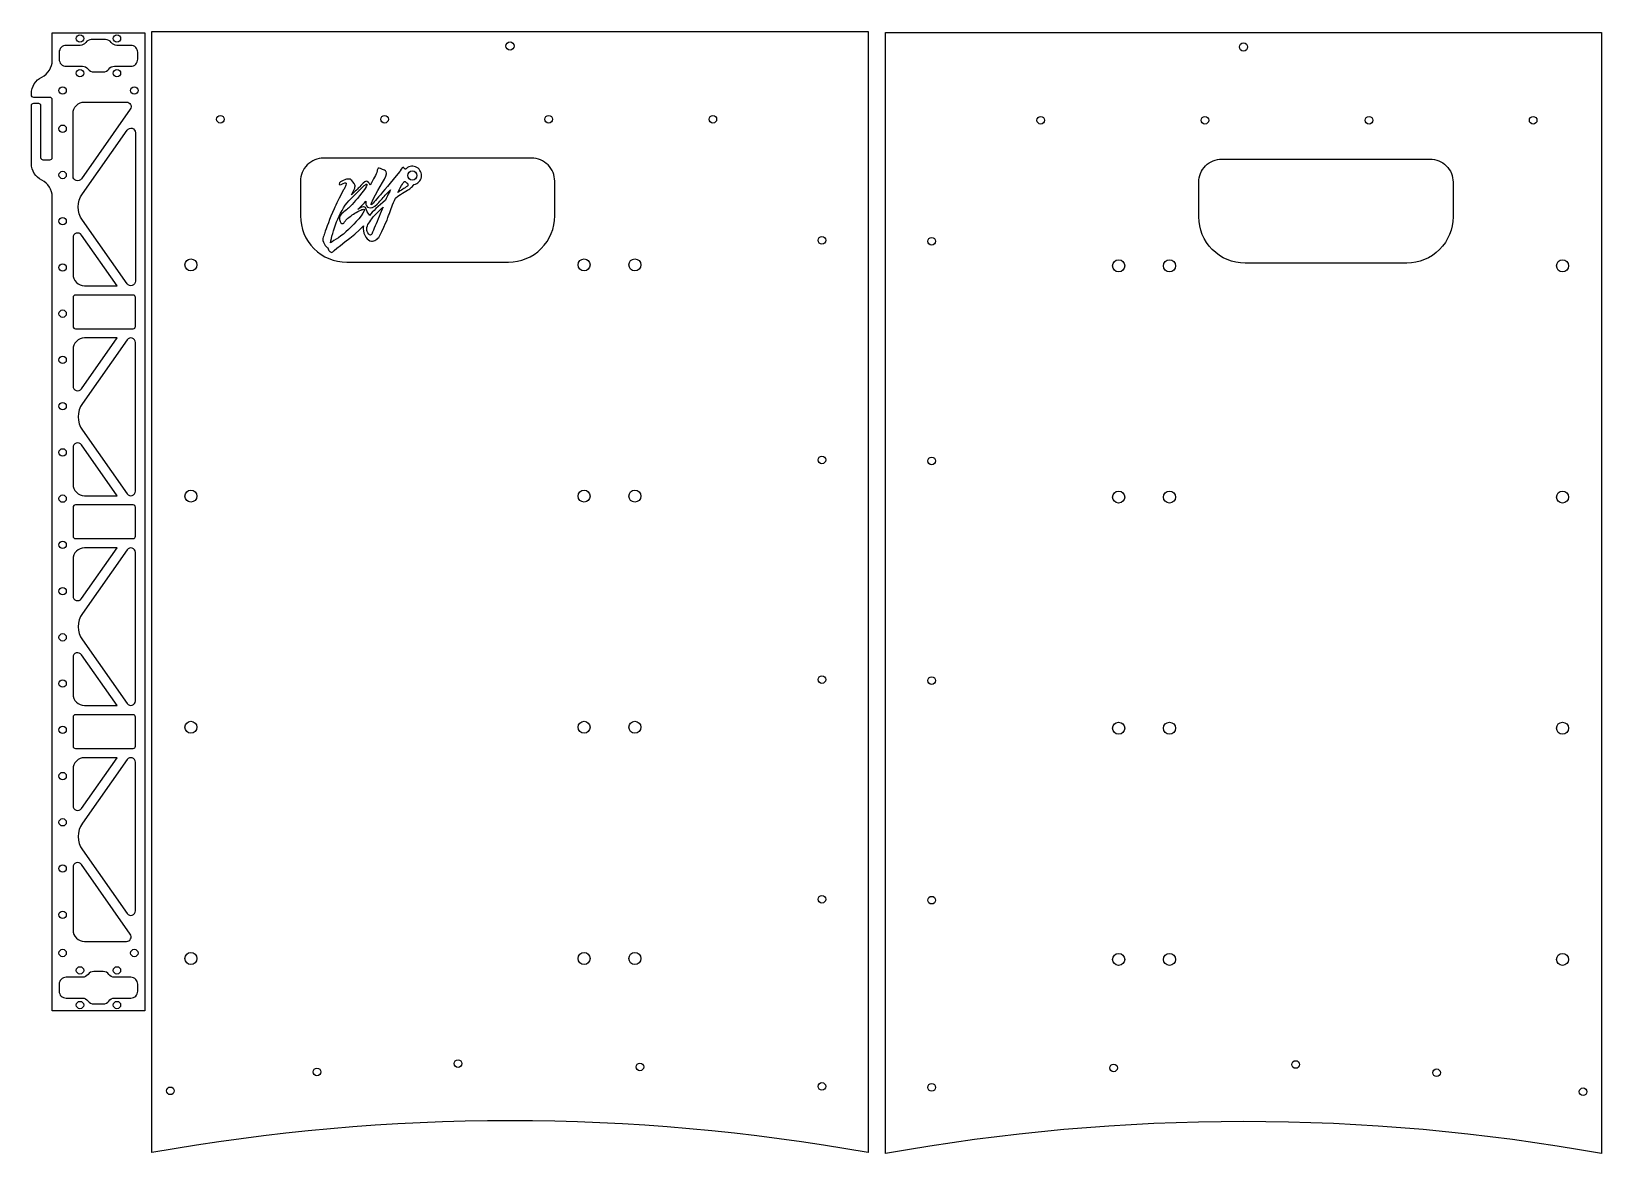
# Model space of a CAD drawing. Header units: millimetres. Extents: x -207 to 472, y -243 to 243.
import ezdxf

# ---------------------------------------------------------------- set-up
doc = ezdxf.new("R2010")
doc.units = ezdxf.units.MM
doc.layers.get('0').update_dxf_attribs({"linetype": 'CONTINUOUS'})

msp = doc.modelspace()

# ---------------------------------------------------------------- linework, layer by layer
for points in [[(-206.01, 211.45), (-204.01, 211.45, -0.414214), (-203.01, 210.45), (-203.01, 187.95, 0.414214), (-202.01, 186.95), (-199.01, 186.95, 0.414214), (-198.01, 187.95), (-198.01, 212.95, 0.414214), (-199.01, 213.95), (-206.01, 213.95, -0.414214), (-207.01, 214.95), (-207.01, 215.56, -0.287008), (-202.51, 222.75, 0.287008), (-198.01, 229.95), (-198.01, 241.95), (-158.01, 241.95), (-158.01, -181.15), (-198.01, -181.15), (-198.01, 170.95, 0.287008), (-202.51, 178.14, -0.287008), (-207.01, 185.34), (-207.01, 210.45, -0.414214)], [(-192.01, 227.45), (-184.93, 227.45, -0.241531), (-182.49, 226.2, 0.241531), (-180.06, 224.95), (-175.97, 224.95, 0.241531), (-173.54, 226.2, -0.241531), (-171.1, 227.45), (-164.01, 227.45, 0.414214), (-161.01, 230.45), (-161.01, 233.45, 0.414214), (-164.01, 236.45), (-170.06, 236.45, -0.241531), (-172.49, 237.7, 0.241531), (-174.93, 238.95), (-181.1, 238.95, 0.241531), (-183.54, 237.7, -0.241531), (-185.97, 236.45), (-192.01, 236.45, 0.414214), (-195.01, 233.45), (-195.01, 230.45, 0.414214)], [(-154.87, -242.5), (-154.87, 242.5), (154.87, 242.5), (154.87, -242.5, 0.089266)], [(162.37, -242.91), (162.37, 242.09), (472.12, 242.09), (472.12, -242.91, 0.089266)], [(-189.01, 206.95, -0.414214), (-184.01, 211.95), (-165.86, 211.95, -0.60736), (-164.23, 208.8), (-185.38, 178.7, -0.732618), (-189.01, 179.84)], [(-162.01, 134.46, -0.732618), (-165.65, 133.31), (-184.98, 160.81, -0.316175), (-184.98, 172.31), (-165.65, 199.81, -0.732618), (-162.01, 198.67)], [(-70.65, 142.68), (-0.65, 142.68, 0.414214), (19.35, 162.68), (19.35, 177.67, 0.414214), (9.35, 187.68), (-80.65, 187.68, 0.414214), (-90.65, 177.67), (-90.65, 162.68, 0.414214)], [(317.89, 142.27, -0.414214), (297.89, 162.27), (297.89, 177.27, -0.414214), (307.89, 187.27), (397.89, 187.27, -0.414214), (407.89, 177.27), (407.89, 162.27, -0.414214), (387.89, 142.27)], [(-189.01, 153.28), (-189.01, 137.46, 0.414214), (-184.01, 132.46), (-169.94, 132.46), (-185.38, 154.43, 0.732618)], [(-189.01, 127.46), (-189.01, 114.89, 0.414214), (-188.01, 113.89), (-163.01, 113.89, 0.414214), (-162.01, 114.89), (-162.01, 127.46, 0.414214), (-163.01, 128.46), (-188.01, 128.46, 0.414214)], [(-169.94, 109.89), (-184.01, 109.89, 0.414214), (-189.01, 104.89), (-189.01, 89.07, 0.732618), (-185.38, 87.92)], [(-162.01, 43.68), (-162.01, 107.89, 0.732618), (-165.65, 109.04), (-184.98, 81.54, 0.316175), (-184.98, 70.04), (-165.65, 42.53, 0.732618)], [(-189.01, 62.5), (-189.01, 46.68, 0.414214), (-184.01, 41.68), (-169.94, 41.68), (-185.38, 63.65, 0.732618)], [(-189.01, 36.68), (-189.01, 24.12, 0.414214), (-188.01, 23.12), (-163.01, 23.12, 0.414214), (-162.01, 24.12), (-162.01, 36.68, 0.414214), (-163.01, 37.68), (-188.01, 37.68, 0.414214)], [(-169.94, 19.12), (-184.01, 19.12, 0.414214), (-189.01, 14.12), (-189.01, -1.71, 0.732618), (-185.38, -2.85)], [(-162.01, -47.09), (-162.01, 17.12, 0.732618), (-165.65, 18.26), (-184.98, -9.24, 0.316175), (-184.98, -20.74), (-165.65, -48.24, 0.732618)], [(-189.01, -28.27), (-189.01, -44.09, 0.414214), (-184.01, -49.09), (-169.94, -49.09), (-185.38, -27.12, 0.732618)], [(-162.01, -66.66), (-162.01, -54.09, 0.414214), (-163.01, -53.09), (-188.01, -53.09, 0.414214), (-189.01, -54.09), (-189.01, -66.66, 0.414214), (-188.01, -67.66), (-163.01, -67.66, 0.414214)], [(-169.94, -71.66), (-184.01, -71.66, 0.414214), (-189.01, -76.66), (-189.01, -92.48, 0.732618), (-185.38, -93.63)], [(-162.01, -137.87), (-162.01, -73.66, 0.732618), (-165.65, -72.51), (-184.98, -100.01, 0.316175), (-184.98, -111.51), (-165.65, -139.02, 0.732618)], [(-184.01, -151.15), (-165.86, -151.15, 0.60736), (-164.23, -148), (-185.38, -117.9, 0.732618), (-189.01, -119.05), (-189.01, -146.15, 0.414214)], [(-173.54, -176.9, -0.241531), (-171.1, -175.65), (-164.01, -175.65, 0.414214), (-161.01, -172.65), (-161.01, -169.65, 0.414214), (-164.01, -166.65), (-171.1, -166.65, -0.241531), (-173.54, -165.4, 0.241531), (-175.97, -164.15), (-180.06, -164.15, 0.241531), (-182.49, -165.4, -0.241531), (-184.93, -166.65), (-192.01, -166.65, 0.414214), (-195.01, -169.65), (-195.01, -172.65, 0.414214), (-192.01, -175.65), (-184.93, -175.65, -0.241531), (-182.49, -176.9, 0.241531), (-180.06, -178.15), (-175.97, -178.15, 0.241531)]]:
    msp.add_lwpolyline(points, format="xyb", close=True)
for centre, radius in [((-186.01, 239.45), 1.6), ((-170.01, 239.45), 1.6), ((0, 236.17), 1.75), ((317.24, 235.77), 1.75), ((-186.01, 224.45), 1.6), ((-170.01, 224.45), 1.6), ((-193.51, 216.95), 1.6), ((-162.51, 216.95), 1.6), ((-125.28, 204.5), 1.65), ((-54.28, 204.5), 1.65), ((16.72, 204.5), 1.65), ((87.72, 204.5), 1.65), ((229.52, 204.09), 1.65), ((300.52, 204.09), 1.65), ((371.52, 204.09), 1.65), ((442.52, 204.09), 1.65), ((-193.51, 200.4), 1.6), ((-193.51, 180.4), 1.6), ((-42.27, 180.16), 2), ((-193.51, 160.4), 1.6), ((134.88, 152.13), 1.65), ((182.37, 151.72), 1.65), ((-138, 141.5), 2.6), ((32, 141.5), 2.6), ((54, 141.5), 2.6), ((263.24, 141.09), 2.6), ((285.24, 141.09), 2.6), ((455.24, 141.09), 2.6), ((-193.51, 140.4), 1.6), ((-193.51, 120.4), 1.6), ((-193.51, 100.4), 1.6), ((-193.51, 80.4), 1.6), ((-193.51, 60.4), 1.6), ((134.88, 57.13), 1.65), ((182.37, 56.72), 1.65), ((-193.51, 40.4), 1.6), ((-138, 41.5), 2.6), ((32, 41.5), 2.6), ((54, 41.5), 2.6), ((263.24, 41.09), 2.6), ((285.24, 41.09), 2.6), ((455.24, 41.09), 2.6), ((-193.51, 20.4), 1.6), ((-193.51, 0.4), 1.6), ((-193.51, -19.6), 1.6), ((-193.51, -39.6), 1.6), ((134.88, -37.87), 1.65), ((182.37, -38.28), 1.65), ((-193.51, -59.6), 1.6), ((-138, -58.5), 2.6), ((32, -58.5), 2.6), ((54, -58.5), 2.6), ((263.24, -58.91), 2.6), ((285.24, -58.91), 2.6), ((455.24, -58.91), 2.6), ((-193.51, -79.6), 1.6), ((-193.51, -99.6), 1.6), ((-193.51, -119.6), 1.6), ((134.88, -132.87), 1.65), ((182.37, -133.28), 1.65), ((-193.51, -139.6), 1.6), ((-193.51, -156.15), 1.6), ((-162.51, -156.15), 1.6), ((-138, -158.5), 2.6), ((32, -158.5), 2.6), ((54, -158.5), 2.6), ((-186.01, -163.65), 1.6), ((-170.01, -163.65), 1.6), ((263.24, -158.91), 2.6), ((285.24, -158.91), 2.6), ((455.24, -158.91), 2.6), ((-186.01, -178.65), 1.6), ((-170.01, -178.65), 1.6), ((-22.5, -203.96), 1.65), ((339.74, -204.36), 1.65), ((-83.5, -207.56), 1.65), ((56.19, -205.43), 1.65), ((261.05, -205.84), 1.65), ((400.74, -207.96), 1.65), ((-146.87, -215.75), 1.65), ((134.88, -213.85), 1.65), ((182.37, -214.25), 1.65), ((464.12, -216.15), 1.65)]:
    msp.add_circle(centre, radius)
for start, end in [(-78.4375, 129.43674), (226.65111, 237.61319)]:
    msp.add_arc((-42.27, 180.16), 4, start, end)
msp.add_ellipse((-38.18, 176.67), major_axis=(23.96, 16.62), ratio=0.129161, start_param=2.193767, end_param=2.70393)
for points, knots in [([(-60.11, 167.49), (-60.2, 167.56), (-60.08, 167.88), (-59.93, 168.26), (-58.12, 172.75), (-53.71, 178.71), (-53.41, 180.83), (-53.39, 181.01), (-53.34, 181.36), (-53.52, 181.71), (-53.66, 182), (-53.89, 182.24), (-55.11, 182.79), (-56.6, 183.47), (-56.84, 183.4), (-56.97, 183.33), (-57.41, 183.1), (-57.46, 182.41), (-57.48, 182.2)], [8, 8, 8, 8, 9, 9, 9, 10, 10, 10, 11, 11, 11, 12, 12, 12, 13, 13, 13, 14, 14, 14, 14]), ([(-45.98, 183.54), (-46.02, 183.63), (-46.07, 183.69), (-46.14, 183.72), (-46.67, 183.88), (-47.71, 181.85), (-47.71, 181.85), (-55.93, 172.06), (-59.69, 167.2), (-60.11, 167.49)], [5.728209, 5.728209, 5.728209, 5.728209, 6, 6, 6, 7, 7, 7, 8, 8, 8, 8]), ([(-45.98, 183.54), (-45.94, 183.45), (-45.89, 183.37), (-45.75, 183.23), (-45.67, 183.17), (-45.49, 183.1), (-45.39, 183.08), (-45.21, 183.08), (-45.12, 183.09), (-44.96, 183.15), (-44.88, 183.19), (-44.81, 183.25)], [0, 0, 0, 0, 0.0292983, 0.0292983, 0.0585967, 0.0585967, 0.087895, 0.087895, 0.113978, 0.113978, 0.1400611, 0.1400611, 0.1400611, 0.1400611]), ([(-71.11, 178.45), (-73.28, 177.51), (-73.87, 177.25), (-73.91, 176.39), (-73.95, 175.66), (-72.39, 176.79), (-71.42, 176.98), (-71, 177.07), (-70.56, 177.01), (-70.96, 175.96), (-71.02, 175.81), (-71.91, 174.09), (-71.99, 173.95), (-74.05, 170.29), (-75.15, 167.87), (-76.11, 165.72), (-78.08, 161.32), (-79.28, 157.68), (-80.31, 154.96), (-80.35, 154.85), (-80.81, 153.53), (-80.97, 152.96), (-81.3, 151.78), (-80.27, 150.56), (-80.22, 150.44), (-79.88, 149.71), (-79.26, 149.1), (-78.77, 148.82)], [24, 24, 24, 24, 25, 25, 25, 26, 26, 26, 27, 27, 27, 28, 28, 28, 29, 29, 29, 30, 30, 30, 31, 31, 31, 32, 32, 32, 33, 33, 33, 33]), ([(-67.02, 175.53), (-67.02, 175.77), (-67.07, 176.16), (-68.05, 177.48), (-68.73, 178.4), (-68.96, 178.55), (-69.22, 178.6), (-69.57, 178.67), (-70.93, 178.54), (-71.11, 178.45)], [21, 21, 21, 21, 22, 22, 22, 23, 23, 23, 24, 24, 24, 24]), ([(-60.49, 176.01), (-60.64, 176.43), (-60.87, 176.85), (-61.22, 177.19), (-61.71, 177.66), (-62.08, 177.67), (-62.16, 177.67), (-62.97, 177.68), (-64.22, 176.1), (-64.51, 175.8), (-65.84, 174.42), (-65.84, 174.42), (-68.52, 171.82)], [15, 15, 15, 15, 16, 16, 16, 17, 17, 17, 18, 18, 18, 19, 19, 19, 19]), ([(-48.53, 172.84), (-48.1, 173.86), (-46.81, 175.88), (-46.52, 176.44), (-46.41, 176.66), (-46.3, 176.86), (-46.19, 177.06)], [2, 2, 2, 2, 3, 3, 3, 3.09411, 3.09411, 3.09411, 3.09411]), ([(-45.02, 177.25), (-45.09, 177.32), (-45.17, 177.37), (-45.35, 177.44), (-45.45, 177.46), (-45.65, 177.45), (-45.74, 177.43), (-45.91, 177.36), (-45.98, 177.31), (-46.1, 177.2), (-46.15, 177.13), (-46.19, 177.06)], [0, 0, 0, 0, 0.0292983, 0.0292983, 0.0585967, 0.0585967, 0.087895, 0.087895, 0.1129715, 0.1129715, 0.1380479, 0.1380479, 0.1380479, 0.1380479]), ([(-44.39, 175.53), (-44.31, 175.59), (-44.24, 175.66), (-44.13, 175.82), (-44.1, 175.91), (-44.06, 176.1), (-44.06, 176.2), (-44.1, 176.39), (-44.14, 176.48), (-44.22, 176.61), (-44.25, 176.65), (-44.33, 176.72), (-44.37, 176.75), (-44.41, 176.78)], [0, 0, 0, 0, 0.0292983, 0.0292983, 0.0585967, 0.0585967, 0.087895, 0.087895, 0.1171933, 0.1171933, 0.132792, 0.132792, 0.1483907, 0.1483907, 0.1483907, 0.1483907]), ([(-61.87, 176.35), (-61.61, 176.12), (-62.59, 174.59), (-62.97, 174.08), (-66.14, 169.9), (-67.7, 168.2), (-69.82, 166.05), (-70.78, 165.07), (-72.93, 164.16), (-73.6, 162.38)], [7, 7, 7, 7, 8, 8, 8, 9, 9, 9, 10, 10, 10, 10]), ([(-69.72, 169.21), (-69.41, 169.53), (-69.17, 169.74), (-68.47, 170.47), (-66.91, 172.1), (-66, 172.9), (-64.82, 174.09), (-63.77, 175.15), (-63.31, 175.69), (-62.57, 176.16)], [3, 3, 3, 3, 4, 4, 4, 5, 5, 5, 6, 6, 6, 6]), ([(-68.52, 171.82), (-67.86, 173.08), (-67.45, 174.07), (-67.19, 174.72), (-67.1, 174.95), (-67.01, 175.2), (-67.02, 175.53)], [19, 19, 19, 19, 20, 20, 20, 21, 21, 21, 21]), ([(-49.6, 170.3), (-48.15, 171.52), (-46.44, 172.6), (-45.86, 172.93), (-43.58, 174.19), (-42.67, 174.72), (-41.96, 175.89)], [43, 43, 43, 43, 44, 44, 44, 44.927948, 44.927948, 44.927948, 44.927948]), ([(-41.47, 176.24), (-41.56, 176.22), (-41.66, 176.18), (-41.78, 176.1), (-41.82, 176.06), (-41.9, 175.98), (-41.93, 175.94), (-41.96, 175.89)], [0, 0, 0, 0, 0.02929834, 0.02929834, 0.04576407, 0.04576407, 0.06222981, 0.06222981, 0.06222981, 0.06222981]), ([(-63.05, 164.86), (-64.15, 162.46), (-68.97, 157.61), (-69.87, 156.77), (-72.8, 154.03), (-76, 152.08), (-77.7, 151.08)], [0, 0, 0, 0, 1, 1, 1, 2, 2, 2, 2]), ([(-71.02, 160.79), (-69.83, 162.15), (-68.66, 162.79), (-67.14, 163.82), (-65.56, 164.89), (-63.33, 165.9), (-62.98, 165.45)], [13, 13, 13, 13, 14, 14, 14, 15, 15, 15, 15]), ([(-63.35, 158.42), (-63.49, 157.86), (-63.51, 157.44), (-63.5, 157.12), (-63.44, 154.63), (-61.72, 151.85), (-59.89, 151.75), (-59.33, 151.72), (-58.59, 151.94), (-58, 152.34), (-57.32, 152.8), (-56.78, 153.39), (-56.64, 153.66), (-53.3, 159.93), (-52.29, 163.45), (-52.29, 163.45)], [37, 37, 37, 37, 38, 38, 38, 39, 39, 39, 40, 40, 40, 41, 41, 41, 42, 42, 42, 42]), ([(-62.44, 169.09), (-62.5, 168.01), (-62.34, 167.01), (-61.68, 166.53), (-60.88, 165.96), (-59.57, 166.34), (-59.42, 166.38)], [8, 8, 8, 8, 9, 9, 9, 10, 10, 10, 10]), ([(-73.6, 162.38), (-73.67, 162.2), (-73.83, 161.72), (-73.75, 161.14), (-73.57, 159.92), (-72.81, 159.18), (-72.22, 159.37), (-71.96, 159.46), (-71.12, 160.67), (-71.02, 160.79)], [10, 10, 10, 10, 11, 11, 11, 12, 12, 12, 13, 13, 13, 13]), ([(-78.77, 148.82), (-78.69, 148.27), (-78.53, 147.79), (-78.13, 147.4), (-78.08, 147.36), (-77.42, 146.75), (-76.9, 146.94), (-76.7, 147.02), (-76.6, 147.19), (-76.57, 147.24)], [33, 33, 33, 33, 34, 34, 34, 35, 35, 35, 36, 36, 36, 36])]:
    msp.add_open_spline(points, degree=3, knots=knots)
for points in [[(-57.48, 182.2), (-57.66, 180.34), (-59.17, 178.72), (-60.49, 176.01)], [(-62.57, 176.16), (-62.3, 176.33), (-61.97, 176.45), (-61.87, 176.35)], [(-56.3, 169.06), (-54.52, 170.78), (-54.66, 171.08), (-51.66, 173.94)], [(-52.64, 172.06), (-53.21, 170.87), (-53.37, 170.64), (-53.9, 169.48)], [(-51.66, 173.94), (-52.08, 173.07), (-52.36, 172.63), (-52.64, 172.06)], [(-52.29, 163.45), (-51.59, 165.47), (-50.77, 167.77), (-49.6, 170.3)], [(-44.39, 175.53), (-45.66, 174.65), (-47.13, 173.83), (-48.53, 172.84)], [(-77.7, 151.08), (-76.85, 155.33), (-74.03, 164.73), (-69.72, 169.21)], [(-65.82, 165.52), (-65.65, 165.67), (-63.93, 167.16), (-62.44, 169.09)], [(-63.34, 166.57), (-64.28, 166.47), (-65.39, 165.8), (-65.82, 165.52)], [(-62.89, 166.52), (-63.06, 166.59), (-63.21, 166.58), (-63.34, 166.57)], [(-62.98, 165.45), (-62.85, 165.29), (-62.98, 164.99), (-63.05, 164.86)], [(-62.06, 165.25), (-62.2, 165.67), (-62.38, 166.33), (-62.89, 166.52)], [(-60.85, 163.1), (-61.07, 163.57), (-61.65, 164.04), (-62.06, 165.25)], [(-60.79, 162.92), (-60.81, 162.98), (-60.83, 163.04), (-60.85, 163.1)], [(-59.82, 161.39), (-58.99, 162.48), (-57.09, 164.53), (-54.94, 166.47)], [(-59.42, 166.38), (-58.16, 166.75), (-56.64, 168.73), (-56.3, 169.06)], [(-54.94, 166.47), (-56.04, 164.18), (-57.23, 160.8), (-58.3, 158.33)], [(-76.57, 147.24), (-76.03, 148.07), (-67.7, 153.85), (-63.35, 158.42)], [(-61.89, 156.4), (-62.23, 158.17), (-61.03, 159.8), (-59.82, 161.39)], [(-60.73, 154.47), (-61.25, 154.82), (-61.78, 155.82), (-61.89, 156.4)], [(-58.3, 158.33), (-58.85, 157.05), (-59.32, 156), (-59.82, 154.75)], [(-59.82, 154.75), (-59.93, 154.67), (-60.26, 154.16), (-60.73, 154.47)]]:
    msp.add_open_spline(points, degree=3)

doc.saveas('drawing.dxf')
